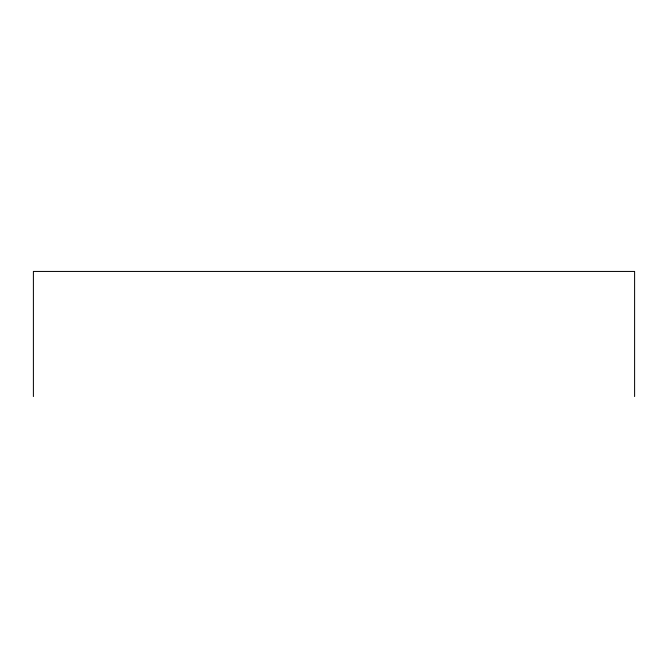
<?xml version="1.0" encoding="UTF-8"?>
<svg xmlns="http://www.w3.org/2000/svg" width="668" height="668" viewBox="0 0 668 668"><rect width="100%" height="100%" fill="white"/><g stroke="black" fill="none" stroke-linecap="round" stroke-linejoin="round"><path stroke-width="1" d="M634.6 396.558L634.6 271.442L33.4 271.442L33.4 396.558"/></g></svg>
